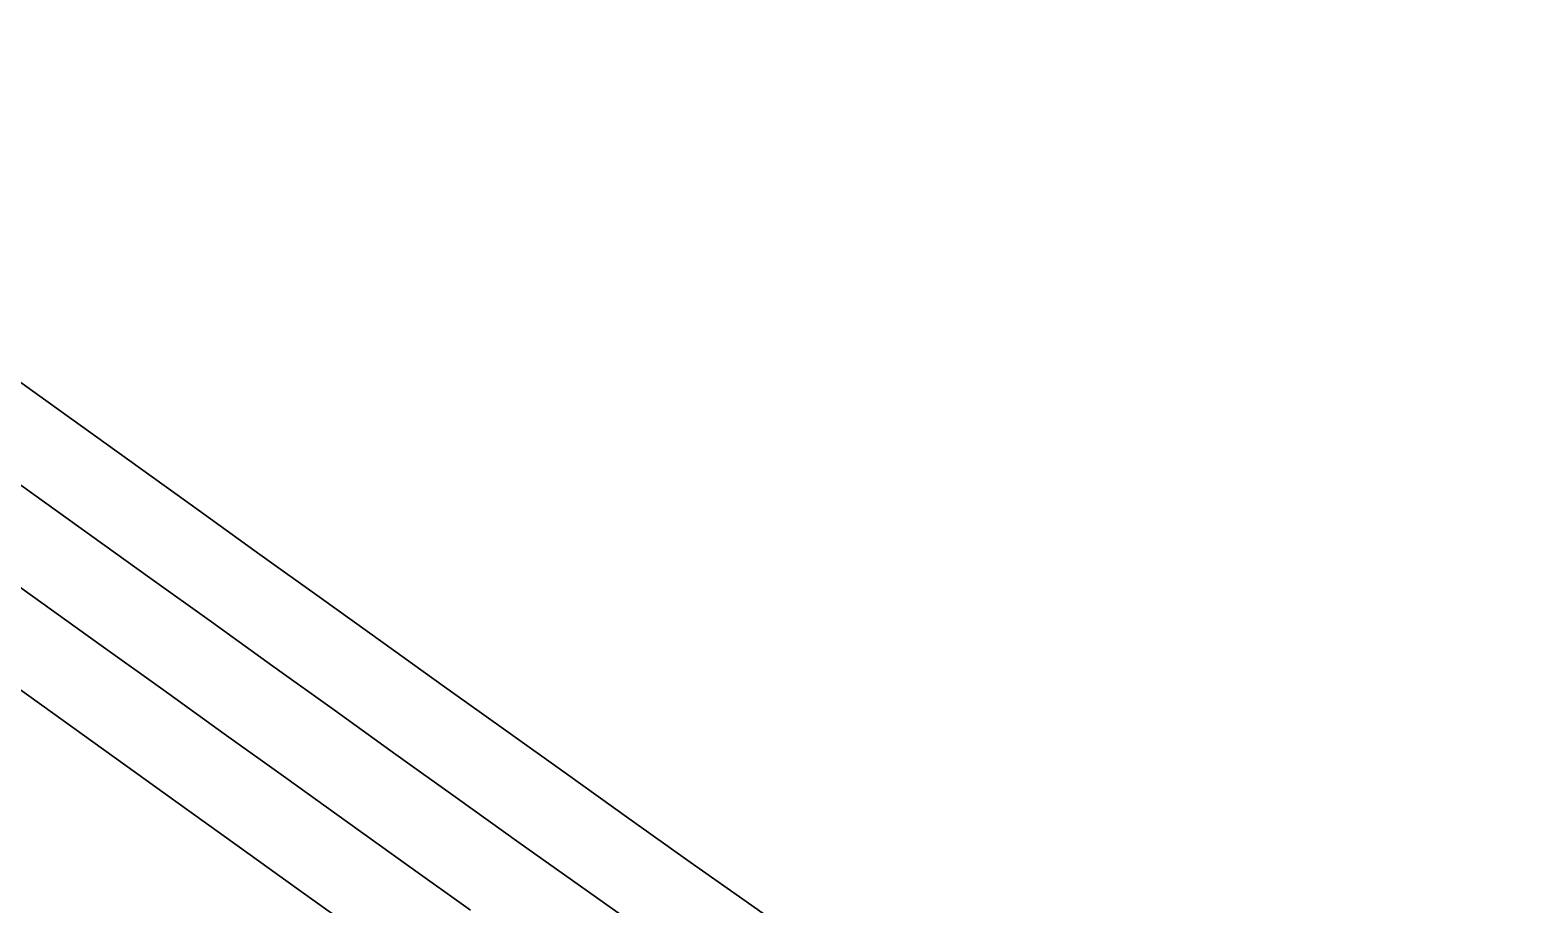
# Model space of a CAD drawing. Header units: metres. Extents: x 307927 to 319454, y 7427883 to 7434056.
# Drawn here: x 309207.3 to 309283.6, y 7432682.6 to 7432727.2 of the extents above; entities that cross this region are included whole.
import ezdxf

# ---------------------------------------------------------------- set-up
doc = ezdxf.new("R2010")
doc.units = ezdxf.units.M
doc.header["$LTSCALE"] = 10
doc.layers.get('0').update_dxf_attribs({"color": 255})
doc.layers.add('Jundiai - Layout MRS_v4_2013-mod$0$--Estudo MRS - Alternativa 1', color=2, linetype='Continuous', lineweight=30)
doc.layers.add('Jundiai - Layout MRS_v4_2013-mod$0$X-VIA-A-REMANEJAR', color=2, linetype='Continuous')

# ---------------------------------------------------------------- blocks, each defined once
blk = doc.blocks.new('ACAD_Jundiai-plataforma-acucar_Rn_2020 09 10 - GEOFERENCIADO')
at = {"layer": 'Jundiai - Layout MRS_v4_2013-mod$0$--Estudo MRS - Alternativa 1', "lineweight": 30}
for points in [[(309238.573, 7432681.242), (309235.432, 7432683.474), (309232.293, 7432685.711), (309229.149, 7432687.957), (309226.012, 7432690.203), (309222.874, 7432692.453), (309219.735, 7432694.706), (309216.596, 7432696.962), (309213.454, 7432699.22), (309138.372, 7432753.193, 0.00166)], [(309285.187, 7432654.492), (309282.006, 7432656.571), (309278.83, 7432658.665), (309275.659, 7432660.773), (309272.494, 7432662.894), (309269.333, 7432665.028), (309266.176, 7432667.174), (309263.024, 7432669.332), (309259.874, 7432671.501), (309256.728, 7432673.68), (309253.585, 7432675.868), (309250.444, 7432678.066), (309247.305, 7432680.272), (309244.168, 7432682.486), (309241.032, 7432684.708), (309237.897, 7432686.936), (309234.762, 7432689.17), (309231.62, 7432691.415), (309228.486, 7432693.659), (309225.351, 7432695.907), (309222.214, 7432698.159), (309219.076, 7432700.414), (309215.935, 7432702.671), (309140.853, 7432756.644, 0.00166)]]:
    blk.add_lwpolyline(points, format="xyb", dxfattribs=at)
at = {"layer": 'Jundiai - Layout MRS_v4_2013-mod$0$X-VIA-A-REMANEJAR', "lineweight": 30}
for points in [[(309224.208, 7432681.041), (309221.064, 7432683.292), (309217.921, 7432685.545), (309214.778, 7432687.802), (309211.636, 7432690.059), (309208.493, 7432692.318), (309133.411, 7432746.291, 0.00166)], [(309229.824, 7432682.251), (309226.679, 7432684.499), (309223.538, 7432686.747), (309220.397, 7432688.999), (309217.257, 7432691.254), (309214.116, 7432693.511), (309210.974, 7432695.769), (309135.891, 7432749.742, 0.00166)]]:
    blk.add_lwpolyline(points, format="xyb", dxfattribs=at)

msp = doc.modelspace()

# ---------------------------------------------------------------- block references
msp.add_blockref('ACAD_Jundiai-plataforma-acucar_Rn_2020 09 10 - GEOFERENCIADO', (0, 0))

doc.saveas('drawing.dxf')
